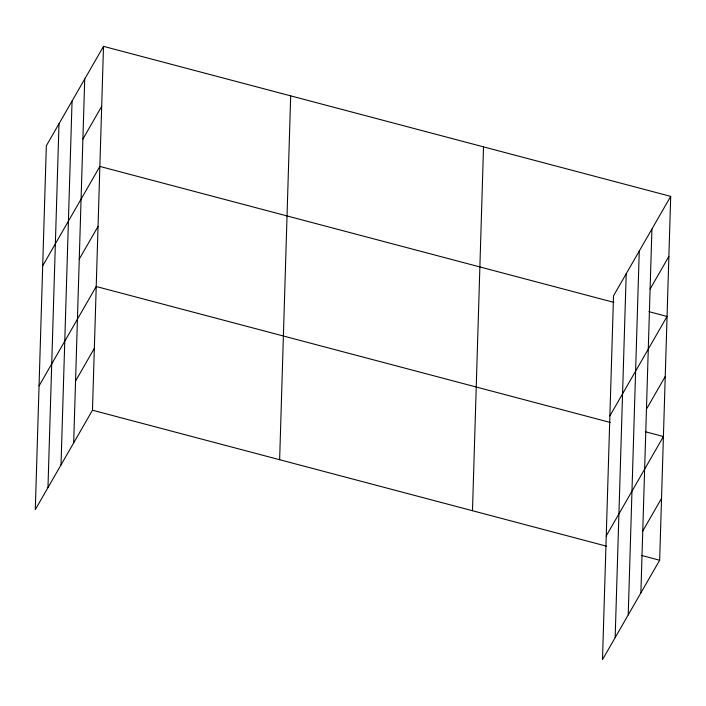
<?xml version="1.0" encoding="UTF-8"?>
<svg xmlns="http://www.w3.org/2000/svg" width="706" height="706" viewBox="0 0 706 706"><rect width="100%" height="100%" fill="white"/><g stroke="black" fill="none" stroke-linecap="round" stroke-linejoin="round"><path stroke-width="1.06" d="M47.964 487.599L59.004 123.735M61.016 464.901L72.056 101.046M73.68 442.874L84.72 79.019M103.508 46.358L46.34 145.763L35.3 509.626L92.468 410.212L103.508 46.358L670.7 196.374L659.66 560.237L602.492 659.642L613.532 295.788L670.7 196.374M279.638 459.721L290.678 95.857M472.482 510.729L483.522 146.866M615.164 637.615L626.204 273.76M628.216 614.926L639.257 251.062M640.88 592.899L651.92 229.035M82.902 139.056L101.682 106.394M42.695 265.844L99.864 166.431L613.885 302.38M79.257 259.128L98.037 226.467M39.051 385.917L96.219 286.504L610.24 422.453M75.56 381.019L94.339 348.358M650.094 289.072L668.882 256.41M609.896 415.86L667.055 316.447L648.982 311.664M646.458 409.145L665.237 376.483M606.251 535.933L663.411 436.52L645.337 431.737M642.751 531.036L661.54 498.374M92.468 410.212L606.489 546.17M641.577 555.454L659.66 560.237"/></g></svg>
